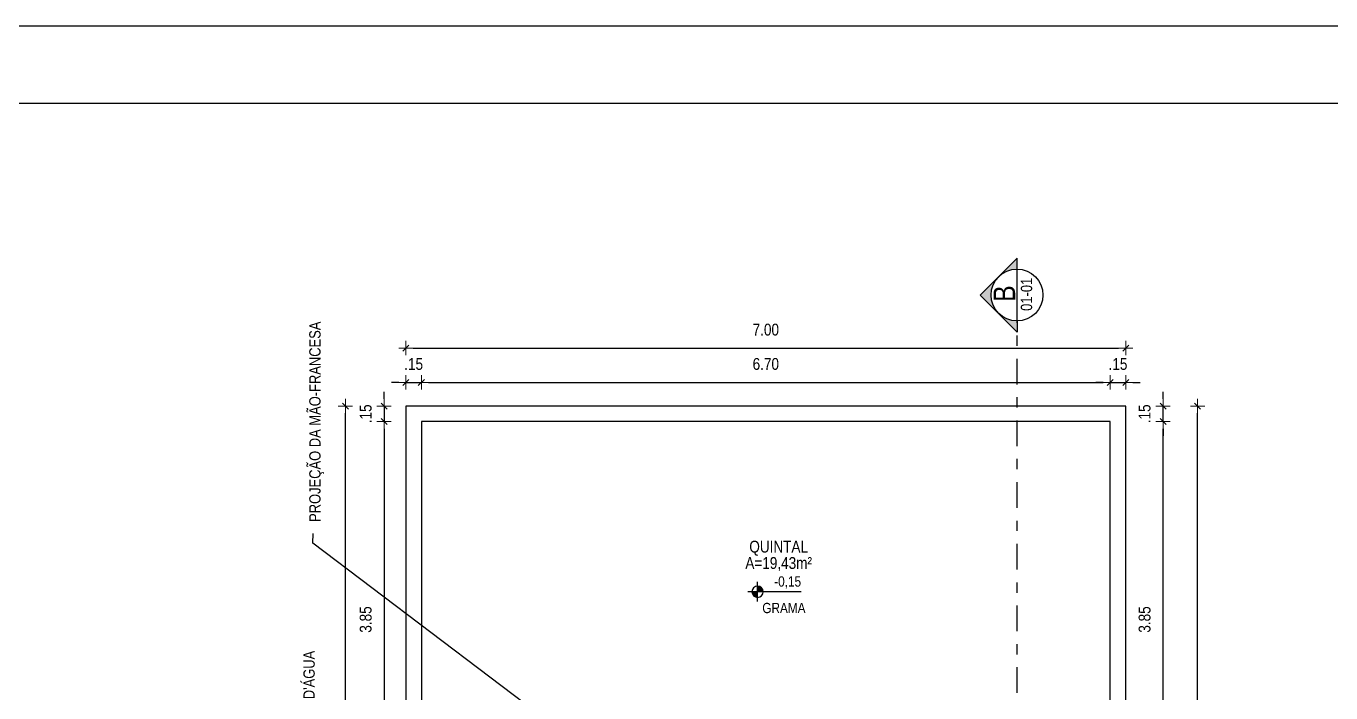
# Model space of a CAD drawing. Extents: x -415 to -176, y -135 to 749.
# Drawn here: x -400.55 to -387.87, y 742.4 to 748.88 of the extents above; entities that cross this region are included whole.
import ezdxf
from ezdxf.enums import TextEntityAlignment as Align

# ---------------------------------------------------------------- set-up
doc = ezdxf.new("R2010")
doc.units = 0
doc.header["$MEASUREMENT"] = 0
doc.header["$PDSIZE"] = -5
doc.linetypes.add('DASHDOT2', pattern=[0.5, 0.25, -0.125, 0, -0.125])
doc.layers.get('0').update_dxf_attribs({"linetype": 'CONTINUOUS'})
doc.layers.get('Defpoints').update_dxf_attribs({"linetype": 'CONTINUOUS'})
for name, color, linetype in [('DIVERSOS', 1, 'CONTINUOUS'), ('E-txt-g', 3, 'CONTINUOUS'), ('LAYER4', 7, 'CONTINUOUS'), ('LAYER5', 8, 'CONTINUOUS'), ('LAYER7', 4, 'CONTINUOUS'), ('TEXTO3', 4, 'CONTINUOUS')]:
    doc.layers.add(name, color=color, linetype=linetype)
for name, color, linetype, lineweight in [('E-Cta-W', 7, 'CONTINUOUS', 20), ('E-Pen-C', 4, 'CONTINUOUS', 15), ('E-Pen-G', 3, 'CONTINUOUS', 30), ('E-Txt-W', 7, 'CONTINUOUS', 20)]:
    doc.layers.add(name, color=color, linetype=linetype, lineweight=lineweight)
doc.styles.add('F2', font='swissc.ttf')
doc.styles.add('REG60', font='romans.shx', dxfattribs={"width": 0.8, "height": 0.15})
doc.styles.add('REG80', font='romans.shx', dxfattribs={"width": 0.8, "height": 0.2})
doc.dimstyles.new('DIMENSION-1', dxfattribs={"dimtxt": 0.11, "dimasz": 0.07, "dimexe": 1, "dimexo": 0, "dimgap": 0.12, "dimtad": 1, "dimzin": 7, "dimdsep": 46, "dimtxsty": 'F2', "dimblk1": 'TRACO', "dimblk2": 'TRACO', "dimsah": 1, "dimcen": 1, "dimse1": 1, "dimse2": 1, "dimclrd": 256, "dimclre": 256, "dimclrt": 6, "dimadec": 0, "dimazin": 0, "dimtfac": 1, "dimtix": 1, "dimtmove": 2, "dimatfit": 3, "dimldrblk": 'TRACO', "dimfxl": 1, "dimtolj": 1, "dimtzin": 0, "dimarcsym": 0})
doc.dimstyles.get("Standard").update_dxf_attribs({"dimtxt": 0.18, "dimasz": 0.18, "dimexe": 0.18, "dimexo": 0.0625, "dimgap": 0.09, "dimtad": 0, "dimtih": 1, "dimtoh": 1, "dimdec": 4, "dimzin": 0, "dimdsep": 46, "dimtxsty": 'Standard', "dimcen": 0.09, "dimadec": 0, "dimazin": 0, "dimtfac": 1, "dimtdec": 4, "dimtofl": 0, "dimtmove": 0, "dimatfit": 3, "dimfxl": 1, "dimtolj": 1, "dimtzin": 0, "dimarcsym": 0})

# ---------------------------------------------------------------- blocks, each defined once
blk = doc.blocks.new('TRACO')
at = {"layer": 'E-Pen-C'}
for p, q in [((-1, 0), (1, 0)), ((0, 1), (0, -1))]:
    blk.add_line(p, q, dxfattribs=at)
at = {"layer": 'E-Pen-G'}
blk.add_line((-0.42, -0.42), (0.42, 0.42), dxfattribs=at)
blk = doc.blocks.new('*D297')
at = {"color": 4, "lineweight": -2}
blk.add_line((-389.498, 741.257), (-389.498, 744.967), dxfattribs=at)
at = {"layer": 'Defpoints', "color": 0, "linetype": 'Continuous'}
for p in [(-390.011, 745.037), (-389.498, 745.037), (-390.011, 741.187)]:
    blk.add_point(p, dxfattribs=at)
at = {"color": 4, "linetype": 'Continuous', "lineweight": -2, "xscale": 0.07, "yscale": 0.07, "zscale": 0.07}
for p, rotation in [((-389.498, 745.037), 90), ((-389.498, 741.187), 270)]:
    blk.add_blockref('TRACO', p, dxfattribs=dict(at, rotation=rotation))
at = {"color": 4, "linetype": 'Continuous', "insert": (-389.677, 743.112), "char_height": 0.115, "attachment_point": 5, "rotation": 90, "style": 'F2'}
blk.add_mtext('\\A1;3.85', dxfattribs=at)
blk = doc.blocks.new('*D298')
at = {"color": 4, "lineweight": -2}
for p, q in [((-389.498, 745.257), (-389.498, 745.327)), ((-389.498, 745.037), (-389.498, 745.187)), ((-389.498, 744.967), (-389.498, 744.897))]:
    blk.add_line(p, q, dxfattribs=at)
at = {"layer": 'Defpoints', "color": 0, "linetype": 'Continuous'}
for p in [(-390.011, 745.187), (-389.498, 745.187), (-390.011, 745.037)]:
    blk.add_point(p, dxfattribs=at)
at = {"color": 4, "linetype": 'Continuous', "lineweight": -2, "xscale": 0.07, "yscale": 0.07, "zscale": 0.07}
for p, rotation in [((-389.498, 745.187), 270), ((-389.498, 745.037), 90)]:
    blk.add_blockref('TRACO', p, dxfattribs=dict(at, rotation=rotation))
at = {"color": 4, "linetype": 'Continuous', "insert": (-389.677, 745.112), "char_height": 0.115, "attachment_point": 5, "rotation": 90, "style": 'F2'}
blk.add_mtext('\\A1;.15', dxfattribs=at)
blk = doc.blocks.new('*D299')
at = {"color": 4, "lineweight": -2}
for p, q in [((-396.931, 745.417), (-397.001, 745.417)), ((-396.861, 745.417), (-396.711, 745.417)), ((-396.641, 745.417), (-396.571, 745.417))]:
    blk.add_line(p, q, dxfattribs=at)
at = {"layer": 'Defpoints', "color": 0, "linetype": 'Continuous'}
for p in [(-396.711, 745.417), (-396.861, 745.187), (-396.711, 745.037)]:
    blk.add_point(p, dxfattribs=at)
at = {"color": 4, "linetype": 'Continuous', "lineweight": -2, "xscale": 0.07, "yscale": 0.07, "zscale": 0.07}
blk.add_blockref('TRACO', (-396.861, 745.417), dxfattribs=at)
at = {"color": 4, "linetype": 'Continuous', "lineweight": -2, "xscale": 0.07, "yscale": 0.07, "zscale": 0.07, "rotation": 180}
blk.add_blockref('TRACO', (-396.711, 745.417), dxfattribs=at)
at = {"color": 4, "linetype": 'Continuous', "insert": (-396.786, 745.596), "char_height": 0.115, "attachment_point": 5, "style": 'F2'}
blk.add_mtext('\\A1;.15', dxfattribs=at)
blk = doc.blocks.new('*D300')
at = {"color": 4, "lineweight": -2}
blk.add_line((-396.641, 745.417), (-390.081, 745.417), dxfattribs=at)
at = {"layer": 'Defpoints', "color": 0, "linetype": 'Continuous'}
for p in [(-390.011, 745.417), (-396.711, 745.037), (-390.011, 745.037)]:
    blk.add_point(p, dxfattribs=at)
at = {"color": 4, "linetype": 'Continuous', "lineweight": -2, "xscale": 0.07, "yscale": 0.07, "zscale": 0.07, "rotation": 180}
blk.add_blockref('TRACO', (-396.711, 745.417), dxfattribs=at)
at = {"color": 4, "linetype": 'Continuous', "lineweight": -2, "xscale": 0.07, "yscale": 0.07, "zscale": 0.07}
blk.add_blockref('TRACO', (-390.011, 745.417), dxfattribs=at)
at = {"color": 4, "linetype": 'Continuous', "insert": (-393.361, 745.596), "char_height": 0.115, "attachment_point": 5, "style": 'F2'}
blk.add_mtext('\\A1;6.70', dxfattribs=at)
blk = doc.blocks.new('*D301')
at = {"color": 4, "lineweight": -2}
for p, q in [((-390.081, 745.417), (-390.151, 745.417)), ((-390.011, 745.417), (-389.861, 745.417)), ((-389.791, 745.417), (-389.721, 745.417))]:
    blk.add_line(p, q, dxfattribs=at)
at = {"layer": 'Defpoints', "color": 0, "linetype": 'Continuous'}
for p in [(-389.861, 745.417), (-389.861, 745.187), (-390.011, 745.037)]:
    blk.add_point(p, dxfattribs=at)
at = {"color": 4, "linetype": 'Continuous', "lineweight": -2, "xscale": 0.07, "yscale": 0.07, "zscale": 0.07}
blk.add_blockref('TRACO', (-390.011, 745.417), dxfattribs=at)
at = {"color": 4, "linetype": 'Continuous', "lineweight": -2, "xscale": 0.07, "yscale": 0.07, "zscale": 0.07, "rotation": 180}
blk.add_blockref('TRACO', (-389.861, 745.417), dxfattribs=at)
at = {"color": 4, "linetype": 'Continuous', "insert": (-389.936, 745.596), "char_height": 0.115, "attachment_point": 5, "style": 'F2'}
blk.add_mtext('\\A1;.15', dxfattribs=at)
blk = doc.blocks.new('*D302')
at = {"color": 4, "lineweight": -2}
blk.add_line((-396.791, 745.751), (-389.931, 745.751), dxfattribs=at)
at = {"layer": 'Defpoints', "color": 0, "linetype": 'Continuous'}
for p in [(-389.861, 745.751), (-396.861, 745.187), (-389.861, 745.187)]:
    blk.add_point(p, dxfattribs=at)
at = {"color": 4, "linetype": 'Continuous', "lineweight": -2, "xscale": 0.07, "yscale": 0.07, "zscale": 0.07, "rotation": 180}
blk.add_blockref('TRACO', (-396.861, 745.751), dxfattribs=at)
at = {"color": 4, "linetype": 'Continuous', "lineweight": -2, "xscale": 0.07, "yscale": 0.07, "zscale": 0.07}
blk.add_blockref('TRACO', (-389.861, 745.751), dxfattribs=at)
at = {"color": 4, "linetype": 'Continuous', "insert": (-393.361, 745.93), "char_height": 0.115, "attachment_point": 5, "style": 'F2'}
blk.add_mtext('\\A1;7.00', dxfattribs=at)
blk = doc.blocks.new('*D303')
at = {"color": 4, "lineweight": -2}
blk.add_line((-389.162, 720.257), (-389.162, 745.117), dxfattribs=at)
at = {"layer": 'Defpoints', "color": 0, "linetype": 'Continuous'}
for p in [(-389.861, 745.187), (-389.162, 745.187), (-389.861, 720.187)]:
    blk.add_point(p, dxfattribs=at)
at = {"color": 4, "linetype": 'Continuous', "lineweight": -2, "xscale": 0.07, "yscale": 0.07, "zscale": 0.07}
for p, rotation in [((-389.162, 745.187), 90), ((-389.162, 720.187), 270)]:
    blk.add_blockref('TRACO', p, dxfattribs=dict(at, rotation=rotation))
at = {"color": 4, "linetype": 'Continuous', "insert": (-389.341, 732.687), "char_height": 0.115, "attachment_point": 5, "rotation": 90, "style": 'F2'}
blk.add_mtext('\\A1;25.00', dxfattribs=at)
blk = doc.blocks.new('*D317')
at = {"color": 4, "lineweight": -2}
for p, q in [((-397.073, 745.257), (-397.073, 745.327)), ((-397.073, 745.187), (-397.073, 745.037)), ((-397.073, 744.967), (-397.073, 744.897))]:
    blk.add_line(p, q, dxfattribs=at)
at = {"layer": 'Defpoints', "color": 0, "linetype": 'Continuous'}
for p in [(-396.861, 745.187), (-397.073, 745.037), (-396.711, 745.037)]:
    blk.add_point(p, dxfattribs=at)
at = {"color": 4, "linetype": 'Continuous', "lineweight": -2, "xscale": 0.07, "yscale": 0.07, "zscale": 0.07}
for p, rotation in [((-397.073, 745.187), 270), ((-397.073, 745.037), 90)]:
    blk.add_blockref('TRACO', p, dxfattribs=dict(at, rotation=rotation))
at = {"color": 4, "linetype": 'Continuous', "insert": (-397.252, 745.112), "char_height": 0.115, "attachment_point": 5, "rotation": 90, "style": 'F2'}
blk.add_mtext('\\A1;.15', dxfattribs=at)
blk = doc.blocks.new('*D318')
at = {"color": 4, "lineweight": -2}
blk.add_line((-397.073, 744.967), (-397.073, 741.257), dxfattribs=at)
at = {"layer": 'Defpoints', "color": 0, "linetype": 'Continuous'}
for p in [(-396.711, 745.037), (-397.073, 741.187), (-395.211, 741.187)]:
    blk.add_point(p, dxfattribs=at)
at = {"color": 4, "linetype": 'Continuous', "lineweight": -2, "xscale": 0.07, "yscale": 0.07, "zscale": 0.07}
for p, rotation in [((-397.073, 745.037), 90), ((-397.073, 741.187), 270)]:
    blk.add_blockref('TRACO', p, dxfattribs=dict(at, rotation=rotation))
at = {"color": 4, "linetype": 'Continuous', "insert": (-397.252, 743.112), "char_height": 0.115, "attachment_point": 5, "rotation": 90, "style": 'F2'}
blk.add_mtext('\\A1;3.85', dxfattribs=at)
blk = doc.blocks.new('TXT-AMB75')
at = {"layer": 'E-txt-g', "style": 'REG80', "width": 0.8, "flags": 8}
blk.add_attdef('TXT', text='', height=0.2, dxfattribs=at).set_placement((0.005, 0.296), align=Align.CENTER)
at = {"layer": 'E-Txt-W', "style": 'REG60', "width": 0.8, "flags": 8}
blk.add_attdef('TXT', text='', height=0.15, dxfattribs=at).set_placement((0.005, 0.027), align=Align.CENTER)
blk = doc.blocks.new('NIVEL')
at = {"layer": 'DIVERSOS'}
h = blk.add_hatch(color=7, dxfattribs=at)
h.paths.add_polyline_path([(0, 0.137, 0.414214), (-0.137, 0), (0, 0)])
h.paths.add_polyline_path([(0, 0), (0, -0.137, 0.414214), (0.137, 0)])
at = {"layer": 'DIVERSOS', "color": 7}
for p, q in [((1.067, 0), (-0.242, 0)), ((0, 0.242), (0, -0.242))]:
    blk.add_line(p, q, dxfattribs=at)
blk.add_circle((0, 0), 0.137, dxfattribs=at)
blk = doc.blocks.new('A$C52F82244')
at = {"layer": 'LAYER5'}
blk.add_hatch(color=2, dxfattribs=at).paths.add_polyline_path([(0.5, 0.85), (0, 0.35), (0.15, 0.35, -1), (0.85, 0.35), (1, 0.35)])
at = {"layer": 'LAYER4', "color": 2}
blk.add_line((0.15, 0.35), (0.85, 0.35), dxfattribs=at)
at = {"layer": 'LAYER7', "color": 2}
for p, q in [((0.5, 0.85), (0, 0.35)), ((0.5, 0.85), (1, 0.35)), ((0.15, 0.35), (0, 0.35)), ((0.85, 0.35), (1, 0.35))]:
    blk.add_line(p, q, dxfattribs=at)
blk.add_circle((0.5, 0.35), 0.35, dxfattribs=at)
blk = doc.blocks.new('*D443')
at = {"color": 4, "lineweight": -2}
blk.add_line((-397.449, 720.257), (-397.449, 745.117), dxfattribs=at)
at = {"layer": 'Defpoints', "color": 0, "linetype": 'Continuous'}
for p in [(-397.449, 745.187), (-396.861, 745.187), (-396.861, 720.187)]:
    blk.add_point(p, dxfattribs=at)
at = {"color": 4, "linetype": 'Continuous', "lineweight": -2, "xscale": 0.07, "yscale": 0.07, "zscale": 0.07}
for p, rotation in [((-397.449, 745.187), 90), ((-397.449, 720.187), 270)]:
    blk.add_blockref('TRACO', p, dxfattribs=dict(at, rotation=rotation))
at = {"color": 4, "linetype": 'Continuous', "insert": (-397.628, 732.687), "char_height": 0.115, "attachment_point": 5, "rotation": 90, "style": 'F2'}
blk.add_mtext('\\A1;25.00', dxfattribs=at)

msp = doc.modelspace()

# ---------------------------------------------------------------- linework, layer by layer
at = {"color": 2}
msp.add_lwpolyline([(-414.88, 704.332), (-345.8, 704.332), (-345.8, 748.882), (-414.88, 748.882)], close=True, dxfattribs=at)
at = {"color": 5, "linetype": 'Continuous'}
msp.add_lwpolyline([(-413.005, 748.132), (-346.55, 748.132), (-346.55, 705.082), (-413.005, 705.082)], close=True, dxfattribs=at)
at = {"layer": 'TEXTO3', "color": 2, "linetype": 'DASHDOT2'}
msp.add_line((-390.918, 711.798), (-390.918, 746.519), dxfattribs=at)
at = {"layer": 'TEXTO3', "color": 5}
for p, q in [((-389.861, 745.187), (-396.861, 745.187)), ((-396.861, 745.187), (-396.861, 720.187)), ((-389.861, 720.187), (-389.861, 745.187)), ((-396.711, 745.037), (-396.711, 720.637)), ((-390.011, 745.037), (-396.711, 745.037)), ((-390.011, 741.187), (-390.011, 745.037))]:
    msp.add_line(p, q, dxfattribs=at)

# ---------------------------------------------------------------- block references
ref = msp.add_blockref('TXT-AMB75', (-393.24, 743.547), dxfattribs=dict(xscale=0.7290000000000001, yscale=0.7290000000000001, zscale=0.7290000000000001))
ref.add_attrib('TXT', 'QUINTAL', dxfattribs={"layer": 'E-txt-g', "color": 2, "height": 0.115, "style": 'F2'}).set_placement((-393.236, 743.763), align=Align.CENTER)
ref.add_attrib('TXT', 'A=19,43m²', dxfattribs={"layer": 'E-Txt-W', "height": 0.115, "style": 'F2'}).set_placement((-393.236, 743.604), align=Align.CENTER)
at = {"layer": 'LAYER4', "color": 2, "xscale": 0.7200000000000001, "yscale": 0.7200000000000001, "zscale": 0.7200000000000001, "rotation": 90}
msp.add_blockref('A$C52F82244', (-390.666, 745.907), dxfattribs=at)
at = {"layer": 'LAYER7', "color": 7, "linetype": 'Continuous', "xscale": -0.3985866620477118, "yscale": 0.3985866620477118, "zscale": 0.3985866620477118, "rotation": 180}
msp.add_blockref('NIVEL', (-393.441, 743.382), dxfattribs=at)

# ---------------------------------------------------------------- texts
at = {"color": 7, "style": 'F2'}
for s, height, p in [('01-01', 0.11, (-390.771, 746.113)), ('B', 0.21, (-390.936, 746.201))]:
    msp.add_text(s, height=height, rotation=90, dxfattribs=at).set_placement(p)
at = {"color": 7, "linetype": 'Continuous', "style": 'F2'}
for s, p in [('-0,15', (-393.279, 743.532)), ('GRAMA', (-393.395, 743.274))]:
    msp.add_text(s, height=0.1, dxfattribs=at).set_placement(p, align=Align.TOP_LEFT)
at = {"layer": 'E-Cta-W', "color": 4, "style": 'F2'}
for s, p in [('PROJEÇÃO DA MÃO-FRANCESA', (-397.691, 744.061)), ("ESCADA DE ACESSO AO DESVÃO E BARRILETE/CAIXA D'ÁGUA", (-397.748, 738.978))]:
    msp.add_text(s, height=0.10972, rotation=90, dxfattribs=at).set_placement(p)

# ---------------------------------------------------------------- dimensions: what is measured, and where the dimension line sits
at = {"color": 8, "linetype": 'Continuous'}
for base, p1, p2, picture, middle in [((-389.861, 745.751), (-396.861, 745.187), (-389.861, 745.187), '*D302', (-393.361, 745.93)), ((-396.711, 745.417), (-396.861, 745.187), (-396.711, 745.037), '*D299', (-396.786, 745.596)), ((-390.011, 745.417), (-396.711, 745.037), (-390.011, 745.037), '*D300', (-393.361, 745.596)), ((-389.861, 745.417), (-390.011, 745.037), (-389.861, 745.187), '*D301', (-389.936, 745.596))]:
    dim = msp.add_linear_dim(base=base, p1=p1, p2=p2, dimstyle='DIMENSION-1', override={"dimtxt": 0.115, "dimclrd": 4, "dimclrt": 4, "dimadec": 8, "dimfxl": 0.04, "dimfxlon": 1}, dxfattribs=at)
    dim.commit()
    dim.dimension.update_dxf_attribs({"geometry": picture, "text_midpoint": middle})
for base, p1, p2, picture, middle in [((-397.449, 745.187), (-396.861, 720.187), (-396.861, 745.187), '*D443', (-397.628, 732.687)), ((-397.073, 745.037), (-396.861, 745.187), (-396.711, 745.037), '*D317', (-397.252, 745.112)), ((-389.498, 745.187), (-390.011, 745.037), (-390.011, 745.187), '*D298', (-389.677, 745.112)), ((-389.162, 745.187), (-389.861, 720.187), (-389.861, 745.187), '*D303', (-389.341, 732.687)), ((-397.073, 741.187), (-396.711, 745.037), (-395.211, 741.187), '*D318', (-397.252, 743.112)), ((-389.498, 745.037), (-390.011, 741.187), (-390.011, 745.037), '*D297', (-389.677, 743.112))]:
    dim = msp.add_linear_dim(base=base, p1=p1, p2=p2, angle=90, dimstyle='DIMENSION-1', override={"dimtxt": 0.115, "dimclrd": 4, "dimclrt": 4, "dimadec": 8, "dimfxl": 0.04, "dimfxlon": 1}, dxfattribs=at)
    dim.commit()
    dim.dimension.update_dxf_attribs({"geometry": picture, "text_midpoint": middle})

# ---------------------------------------------------------------- leaders
at = {"layer": 'E-Cta-W', "color": 4}
msp.add_leader([(-395.117, 741.85), (-397.765, 743.855), (-397.763, 743.948)], dimstyle='Standard', dxfattribs=at)

doc.saveas('drawing.dxf')
